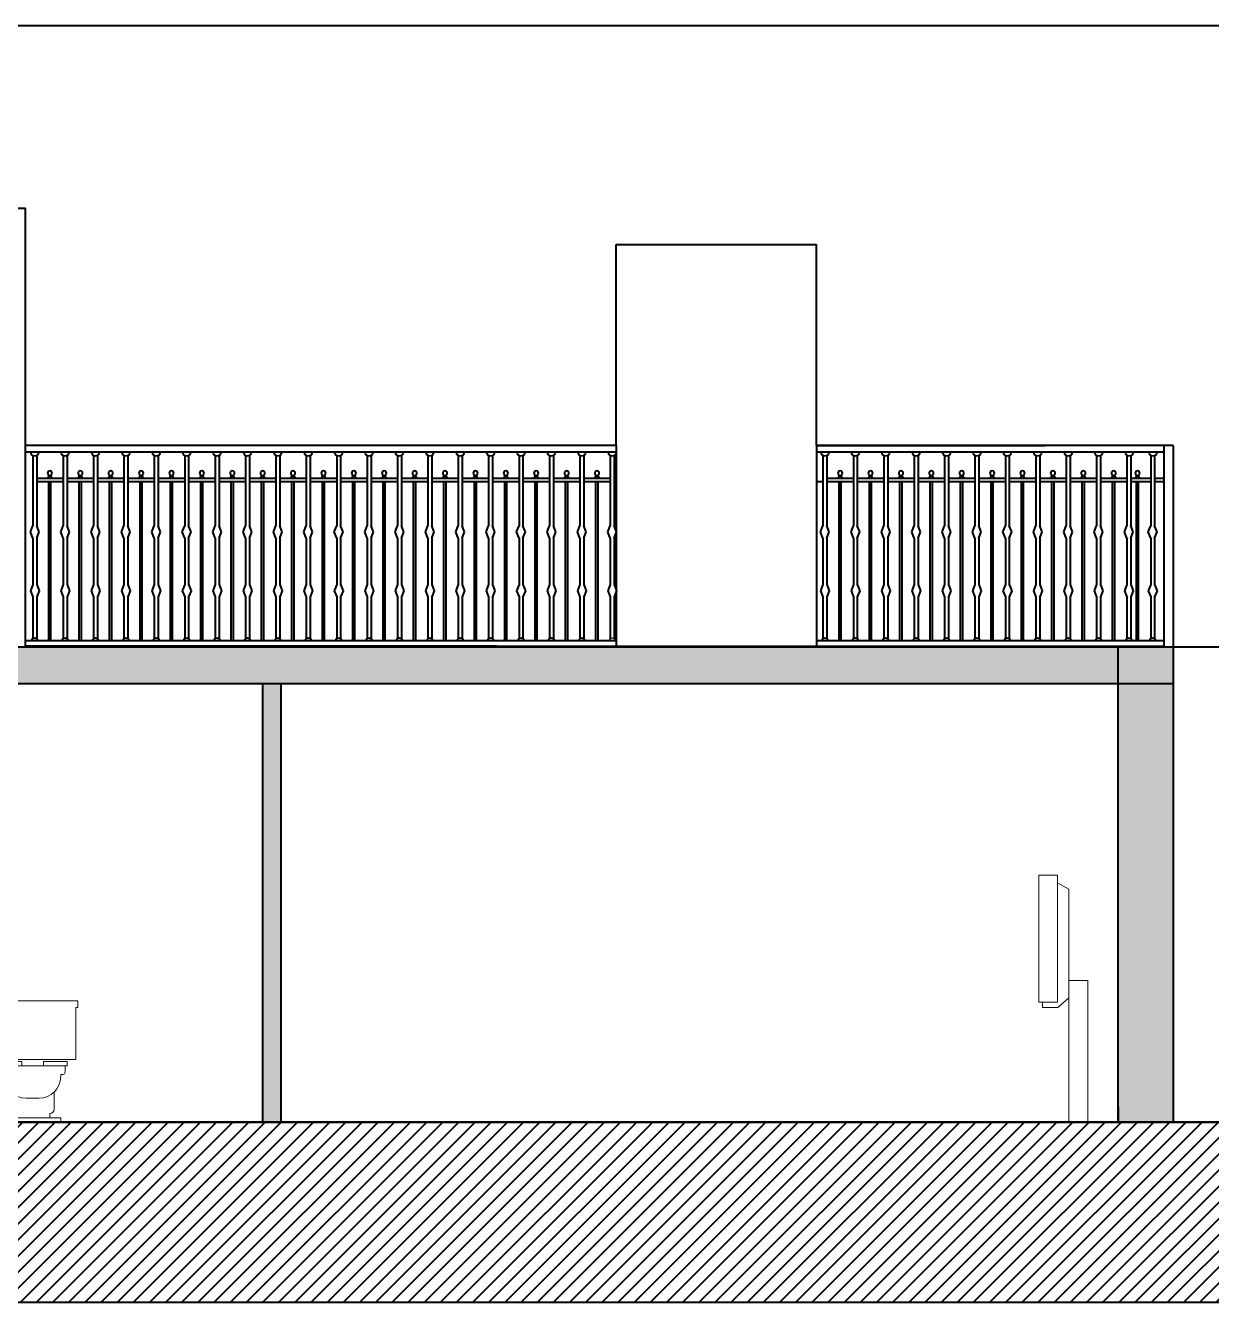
# Model space of a CAD drawing. Header units: inches. Extents: x -422522 to 22891, y -2973 to 414515.
# Drawn here: x 20496 to 21145, y 8225 to 8923 of the extents above; entities that cross this region are included whole.
import ezdxf

# ---------------------------------------------------------------- set-up
doc = ezdxf.new("R2010")
doc.units = ezdxf.units.IN
doc.header["$MEASUREMENT"] = 0
doc.layers.get('0').update_dxf_attribs({"lineweight": 40})
doc.layers.add('ARREDAMENTO', color=8, linetype='Continuous', lineweight=13)
doc.layers.add('ringhiera', color=251, linetype='Continuous')
doc.styles.add('ARCH', font='txt')

# ---------------------------------------------------------------- blocks, each defined once
blk = doc.blocks.new('15FTOI06')
for p, q in [((10.5, 28), (-10.5, 28)), ((-10.5, 28), (-10.5, 26.5)), ((10.5, 26.5), (10.5, 28)), ((-10.5, 26.5), (-10, 26.5)), ((-10, 26.5), (-10, 14.5)), ((-8.5, 25.5), (-8.5, 24.5)), ((-6.5, 25.5), (-8.5, 25.5)), ((-8.5, 24.5), (-8, 24.5)), ((-8, 24.5), (-8, 25)), ((-8, 25), (-6.5, 25)), ((-6.5, 25), (-6.5, 25.5)), ((10, 14.5), (10, 26.5)), ((10, 26.5), (10.5, 26.5)), ((-10, 14.5), (10, 14.5)), ((-8, 14), (-8, 13)), ((-2.5, 14), (-8, 14)), ((-8, 13), (8, 13)), ((-7.5, 13), (-7.5, 11.5)), ((-2.5, 14), (-2.5, 13)), ((8, 14), (2.5, 14)), ((2.5, 14), (2.5, 13)), ((7.5, 11.5), (7.5, 13)), ((8, 13), (8, 14)), ((-6.5, 11), (-7, 11)), ((-6.5, 10.5), (-6.5, 11)), ((6.5, 10.5), (6.5, 11)), ((7, 11), (6.5, 11)), ((-5, 6.93), (-5, 3)), ((5, 3), (5, 6.93)), ((1.5, 5.5), (-1.5, 5.5)), ((-6.5, 0), (-6.5, 1)), ((-6.5, 1), (6.5, 1)), ((-4, 2), (-4, 1)), ((4, 2), (4, 1)), ((6.5, 1), (6.5, 0))]:
    blk.add_line(p, q)
for centre, radius, start, end in [((-7, 11.5), 0.5, 180, 270), ((-1.5, 10.5), 5, 180, 270), ((1.5, 10.5), 5, 270, 0), ((7, 11.5), 0.5, 270, 0), ((-4, 3), 1, 180, 270), ((4, 3), 1, 270, 0)]:
    blk.add_arc(centre, radius, start, end)
at = {"style": 'ARCH', "flags": 3}
blk.add_attdef('ITEM', (-10.5, -9), '', height=6, dxfattribs=at)

msp = doc.modelspace()

# ---------------------------------------------------------------- hatches: boundary and pattern name
h = msp.add_hatch(color=0)
h.dxf.hatch_style = 1
h.paths.add_polyline_path([(19994.78444, 8583.45583), (19984.78444, 8583.45583), (19978.10294, 8583.45583), (19847.32714, 8583.45583), (19847.32714, 8563.45583), (19994.78444, 8563.45583)])
h.paths.add_polyline_path([(21093.88173, 8583.45583), (20359.7655, 8583.45583), (20359.7655, 8563.45583), (21093.88173, 8563.45583)])
h.paths.add_polyline_path([(20455.62688, 8563.45583), (20445.6829, 8563.45583), (20445.6829, 8323.45583), (20455.62688, 8323.45583)])
h.paths.add_polyline_path([(20635.81155, 8563.45583), (20625.86758, 8563.45583), (20625.86758, 8323.45583), (20635.81155, 8323.45583)])
h.paths.add_polyline_path([(21123.88173, 8583.45583), (21093.88173, 8583.45583), (21093.88173, 8563.45583), (21123.88173, 8563.45583)])
h.paths.add_polyline_path([(21123.88173, 8563.45583), (21093.88173, 8563.45583), (21093.88173, 8323.45583), (21123.88173, 8323.45583)])
h = msp.add_hatch()
h.set_pattern_fill('ANSI31', color=0, scale=50)
h.paths.add_polyline_path([(21881.32327, 8323.45583), (19571.44787, 8323.45583), (19571.44787, 8224.77064), (21881.32327, 8224.77064)])

# ---------------------------------------------------------------- linework, layer by layer
for p, q in [((19606.36491, 8923.45583), (21800.45851, 8923.45583)), ((19817.32714, 8823.45583), (20496.04899, 8823.45583)), ((20496.04899, 8583.65471), (20496.04899, 8823.45583)), ((20819.08708, 8693.6366), (20819.08708, 8803.6366)), ((20819.08708, 8803.6366), (20928.84721, 8803.6366)), ((20928.84721, 8693.65471), (20928.84721, 8803.6366)), ((20496.04899, 8583.65471), (20496.04899, 8693.65471)), ((20819.08708, 8693.6546), (20496.04899, 8693.6546)), ((20819.08708, 8693.6366), (20819.08708, 8583.45583)), ((20928.84721, 8693.65471), (20928.84721, 8583.45583)), ((20928.84721, 8693.65471), (21053.88813, 8693.65471)), ((21118.78173, 8693.6546), (20928.84721, 8693.6546)), ((21123.88173, 8693.65471), (21118.78173, 8693.65471)), ((21118.78173, 8693.65471), (21118.78173, 8583.45583)), ((21123.88173, 8693.65471), (21123.88173, 8583.45583)), ((20819.3666, 8690.03687), (20496.04899, 8690.03687)), ((20499.9837, 8688.29216), (20499.9837, 8649.69799)), ((20502.14109, 8688.29216), (20502.14109, 8649.69799)), ((20516.61201, 8688.29216), (20516.61201, 8649.69799)), ((20518.76941, 8688.29216), (20518.76941, 8649.69799)), ((20533.24033, 8688.29216), (20533.24033, 8649.69799)), ((20535.39772, 8688.29216), (20535.39772, 8649.69799)), ((20549.86864, 8688.29216), (20549.86864, 8649.69799)), ((20552.02604, 8688.29216), (20552.02604, 8649.69799)), ((20566.49696, 8688.29216), (20566.49696, 8649.69799)), ((20568.65435, 8688.29216), (20568.65435, 8649.69799)), ((20583.12527, 8688.29216), (20583.12527, 8649.69799)), ((20585.28267, 8688.29216), (20585.28267, 8649.69799)), ((20599.75359, 8688.29216), (20599.75359, 8649.69799)), ((20601.91099, 8688.29216), (20601.91099, 8649.69799)), ((20616.3819, 8688.29216), (20616.3819, 8649.69799)), ((20618.5393, 8688.29216), (20618.5393, 8649.69799)), ((20633.01022, 8688.29216), (20633.01022, 8649.69799)), ((20635.16762, 8688.29216), (20635.16762, 8649.69799)), ((20649.63853, 8688.29216), (20649.63853, 8649.69799)), ((20651.79593, 8688.29216), (20651.79593, 8649.69799)), ((20666.26685, 8688.29216), (20666.26685, 8649.69799)), ((20668.42425, 8688.29216), (20668.42425, 8649.69799)), ((20682.89516, 8688.29216), (20682.89516, 8649.69799)), ((20685.05256, 8688.29216), (20685.05256, 8649.69799)), ((20699.52348, 8688.29216), (20699.52348, 8649.69799)), ((20701.68088, 8688.29216), (20701.68088, 8649.69799)), ((20716.15179, 8688.29216), (20716.15179, 8649.69799)), ((20716.15179, 8688.29216), (20716.15179, 8649.69799)), ((20718.30919, 8688.29216), (20718.30919, 8649.69799)), ((20718.30919, 8688.29216), (20718.30919, 8649.69799)), ((20732.78011, 8688.29216), (20732.78011, 8649.69799)), ((20734.93751, 8688.29216), (20734.93751, 8649.69799)), ((20749.40842, 8688.29216), (20749.40842, 8649.69799)), ((20751.56582, 8688.29216), (20751.56582, 8649.69799)), ((20766.03674, 8688.29216), (20766.03674, 8649.69799)), ((20768.19414, 8688.29216), (20768.19414, 8649.69799)), ((20782.66505, 8688.29216), (20782.66505, 8649.69799)), ((20784.82245, 8688.29216), (20784.82245, 8649.69799)), ((20799.29337, 8688.29216), (20799.29337, 8649.69799)), ((20801.45077, 8688.29216), (20801.45077, 8649.69799)), ((20815.92168, 8688.29216), (20815.92168, 8649.69799)), ((20818.07908, 8688.29216), (20818.07908, 8649.69799)), ((21118.78173, 8690.03687), (20928.84721, 8690.03687)), ((20932.31989, 8688.29216), (20932.31989, 8649.69799)), ((20934.47729, 8688.29216), (20934.47729, 8649.69799)), ((20948.94821, 8688.29216), (20948.94821, 8649.69799)), ((20951.1056, 8688.29216), (20951.1056, 8649.69799)), ((20965.57652, 8688.29216), (20965.57652, 8649.69799)), ((20965.57652, 8688.29216), (20965.57652, 8649.69799)), ((20967.73392, 8688.29216), (20967.73392, 8649.69799)), ((20967.73392, 8688.29216), (20967.73392, 8649.69799)), ((20982.20484, 8688.29216), (20982.20484, 8649.69799)), ((20984.36223, 8688.29216), (20984.36223, 8649.69799)), ((20998.83315, 8688.29216), (20998.83315, 8649.69799)), ((21000.99055, 8688.29216), (21000.99055, 8649.69799)), ((21015.46147, 8688.29216), (21015.46147, 8649.69799)), ((21017.61887, 8688.29216), (21017.61887, 8649.69799)), ((21032.08978, 8688.29216), (21032.08978, 8649.69799)), ((21032.08978, 8688.29216), (21032.08978, 8649.69799)), ((21034.24718, 8688.29216), (21034.24718, 8649.69799)), ((21034.24718, 8688.29216), (21034.24718, 8649.69799)), ((21048.7181, 8688.29216), (21048.7181, 8649.69799)), ((21048.7181, 8688.29216), (21048.7181, 8649.69799)), ((21050.8755, 8688.29216), (21050.8755, 8649.69799)), ((21050.8755, 8688.29216), (21050.8755, 8649.69799)), ((21065.34641, 8688.29216), (21065.34641, 8649.69799)), ((21067.50381, 8688.29216), (21067.50381, 8649.69799)), ((21081.97473, 8688.29216), (21081.97473, 8649.69799)), ((21084.13213, 8688.29216), (21084.13213, 8649.69799)), ((21098.60304, 8688.29216), (21098.60304, 8649.69799)), ((21100.76044, 8688.29216), (21100.76044, 8649.69799)), ((21111.59996, 8688.29216), (21111.59996, 8649.69799)), ((21113.75736, 8688.29216), (21113.75736, 8649.69799)), ((20516.61201, 8675.56595), (20502.14109, 8675.56595)), ((20516.61201, 8673.75709), (20502.14109, 8673.75709)), ((20508.78513, 8676.65197), (20508.78513, 8677.43442)), ((20508.78513, 8586.81693), (20508.78513, 8673.75709)), ((20509.96798, 8676.65197), (20509.96798, 8677.43442)), ((20509.96798, 8586.81693), (20509.96798, 8673.75709)), ((20533.24033, 8675.56595), (20518.76941, 8675.56595)), ((20533.24033, 8673.75709), (20518.76941, 8673.75709)), ((20525.41344, 8676.65197), (20525.41344, 8677.43442)), ((20525.41344, 8586.81693), (20525.41344, 8673.75709)), ((20526.59629, 8676.65197), (20526.59629, 8677.43442)), ((20526.59629, 8586.81693), (20526.59629, 8673.75709)), ((20549.86864, 8675.56595), (20535.39772, 8675.56595)), ((20549.86864, 8673.75709), (20535.39772, 8673.75709)), ((20542.04176, 8676.65197), (20542.04176, 8677.43442)), ((20542.04176, 8586.81693), (20542.04176, 8673.75709)), ((20543.22461, 8676.65197), (20543.22461, 8677.43442)), ((20543.22461, 8586.81693), (20543.22461, 8673.75709)), ((20566.49696, 8675.56595), (20552.02604, 8675.56595)), ((20566.49696, 8673.75709), (20552.02604, 8673.75709)), ((20558.67007, 8676.65197), (20558.67007, 8677.43442)), ((20558.67007, 8586.81693), (20558.67007, 8673.75709)), ((20559.85292, 8676.65197), (20559.85292, 8677.43442)), ((20559.85292, 8586.81693), (20559.85292, 8673.75709)), ((20583.12527, 8675.56595), (20568.65435, 8675.56595)), ((20583.12527, 8673.75709), (20568.65435, 8673.75709)), ((20575.29839, 8676.65197), (20575.29839, 8677.43442)), ((20575.29839, 8586.81693), (20575.29839, 8673.75709)), ((20576.48124, 8676.65197), (20576.48124, 8677.43442)), ((20576.48124, 8586.81693), (20576.48124, 8673.75709)), ((20599.75359, 8675.56595), (20585.28267, 8675.56595)), ((20599.75359, 8673.75709), (20585.28267, 8673.75709)), ((20591.92671, 8676.65197), (20591.92671, 8677.43442)), ((20591.92671, 8586.81693), (20591.92671, 8673.75709)), ((20593.10955, 8676.65197), (20593.10955, 8677.43442)), ((20593.10955, 8586.81693), (20593.10955, 8673.75709)), ((20616.3819, 8675.56595), (20601.91099, 8675.56595)), ((20616.3819, 8673.75709), (20601.91099, 8673.75709)), ((20608.55502, 8676.65197), (20608.55502, 8677.43442)), ((20608.55502, 8586.81693), (20608.55502, 8673.75709)), ((20609.73787, 8676.65197), (20609.73787, 8677.43442)), ((20609.73787, 8586.81693), (20609.73787, 8673.75709)), ((20633.01022, 8675.56595), (20618.5393, 8675.56595)), ((20633.01022, 8673.75709), (20618.5393, 8673.75709)), ((20625.18334, 8676.65197), (20625.18334, 8677.43442)), ((20625.18334, 8586.81693), (20625.18334, 8673.75709)), ((20626.36618, 8676.65197), (20626.36618, 8677.43442)), ((20626.36618, 8586.81693), (20626.36618, 8673.75709)), ((20649.63853, 8675.56595), (20635.16762, 8675.56595)), ((20649.63853, 8673.75709), (20635.16762, 8673.75709)), ((20641.81165, 8676.65197), (20641.81165, 8677.43442)), ((20641.81165, 8586.81693), (20641.81165, 8673.75709)), ((20642.9945, 8676.65197), (20642.9945, 8677.43442)), ((20642.9945, 8586.81693), (20642.9945, 8673.75709)), ((20666.26685, 8675.56595), (20651.79593, 8675.56595)), ((20666.26685, 8673.75709), (20651.79593, 8673.75709)), ((20658.43997, 8676.65197), (20658.43997, 8677.43442)), ((20658.43997, 8586.81693), (20658.43997, 8673.75709)), ((20659.62281, 8676.65197), (20659.62281, 8677.43442)), ((20659.62281, 8586.81693), (20659.62281, 8673.75709)), ((20682.89516, 8675.56595), (20668.42425, 8675.56595)), ((20682.89516, 8673.75709), (20668.42425, 8673.75709)), ((20675.06828, 8676.65197), (20675.06828, 8677.43442)), ((20675.06828, 8586.81693), (20675.06828, 8673.75709)), ((20676.25113, 8676.65197), (20676.25113, 8677.43442)), ((20676.25113, 8586.81693), (20676.25113, 8673.75709)), ((20699.52348, 8675.56595), (20685.05256, 8675.56595)), ((20699.52348, 8673.75709), (20685.05256, 8673.75709)), ((20691.6966, 8676.65197), (20691.6966, 8677.43442)), ((20691.6966, 8586.81693), (20691.6966, 8673.75709)), ((20692.87944, 8676.65197), (20692.87944, 8677.43442)), ((20692.87944, 8586.81693), (20692.87944, 8673.75709)), ((20716.15179, 8675.56595), (20701.68088, 8675.56595)), ((20716.15179, 8673.75709), (20701.68088, 8673.75709)), ((20708.32491, 8676.65197), (20708.32491, 8677.43442)), ((20708.32491, 8586.81693), (20708.32491, 8673.75709)), ((20709.50776, 8676.65197), (20709.50776, 8677.43442)), ((20709.50776, 8586.81693), (20709.50776, 8673.75709)), ((20732.78011, 8675.56595), (20718.30919, 8675.56595)), ((20732.78011, 8673.75709), (20718.30919, 8673.75709)), ((20724.95323, 8676.65197), (20724.95323, 8677.43442)), ((20724.95323, 8586.81693), (20724.95323, 8673.75709)), ((20726.13607, 8676.65197), (20726.13607, 8677.43442)), ((20726.13607, 8586.81693), (20726.13607, 8673.75709)), ((20749.40842, 8675.56595), (20734.93751, 8675.56595)), ((20749.40842, 8673.75709), (20734.93751, 8673.75709)), ((20741.58154, 8676.65197), (20741.58154, 8677.43442)), ((20741.58154, 8586.81693), (20741.58154, 8673.75709)), ((20742.76439, 8676.65197), (20742.76439, 8677.43442)), ((20742.76439, 8586.81693), (20742.76439, 8673.75709)), ((20766.03674, 8675.56595), (20751.56582, 8675.56595)), ((20766.03674, 8673.75709), (20751.56582, 8673.75709)), ((20758.20986, 8676.65197), (20758.20986, 8677.43442)), ((20758.20986, 8586.81693), (20758.20986, 8673.75709)), ((20759.3927, 8676.65197), (20759.3927, 8677.43442)), ((20759.3927, 8586.81693), (20759.3927, 8673.75709)), ((20782.66505, 8675.56595), (20768.19414, 8675.56595)), ((20782.66505, 8673.75709), (20768.19414, 8673.75709)), ((20774.83817, 8676.65197), (20774.83817, 8677.43442)), ((20774.83817, 8586.81693), (20774.83817, 8673.75709)), ((20776.02102, 8676.65197), (20776.02102, 8677.43442)), ((20776.02102, 8586.81693), (20776.02102, 8673.75709)), ((20799.29337, 8675.56595), (20784.82245, 8675.56595)), ((20799.29337, 8673.75709), (20784.82245, 8673.75709)), ((20791.46649, 8676.65197), (20791.46649, 8677.43442)), ((20791.46649, 8586.81693), (20791.46649, 8673.75709)), ((20792.64933, 8676.65197), (20792.64933, 8677.43442)), ((20792.64933, 8586.81693), (20792.64933, 8673.75709)), ((20815.92168, 8675.56595), (20801.45077, 8675.56595)), ((20815.92168, 8673.75709), (20801.45077, 8673.75709)), ((20808.0948, 8676.65197), (20808.0948, 8677.43442)), ((20808.0948, 8586.81693), (20808.0948, 8673.75709)), ((20809.27765, 8676.65197), (20809.27765, 8677.43442)), ((20809.27765, 8586.81693), (20809.27765, 8673.75709)), ((20819.08708, 8675.56595), (20818.07908, 8675.56595)), ((20819.08708, 8673.75709), (20818.07908, 8673.75709)), ((20932.31989, 8673.75709), (20928.84721, 8673.75709)), ((20948.94821, 8675.56595), (20934.47729, 8675.56595)), ((20948.94821, 8673.75709), (20934.47729, 8673.75709)), ((20941.12132, 8676.65197), (20941.12132, 8677.43442)), ((20941.12132, 8586.81693), (20941.12132, 8673.75709)), ((20942.30417, 8676.65197), (20942.30417, 8677.43442)), ((20942.30417, 8586.81693), (20942.30417, 8673.75709)), ((20965.57652, 8675.56595), (20951.1056, 8675.56595)), ((20965.57652, 8673.75709), (20951.1056, 8673.75709)), ((20957.74964, 8676.65197), (20957.74964, 8677.43442)), ((20957.74964, 8586.81693), (20957.74964, 8673.75709)), ((20958.93249, 8676.65197), (20958.93249, 8677.43442)), ((20958.93249, 8586.81693), (20958.93249, 8673.75709)), ((20982.20484, 8675.56595), (20967.73392, 8675.56595)), ((20982.20484, 8673.75709), (20967.73392, 8673.75709)), ((20974.37795, 8676.65197), (20974.37795, 8677.43442)), ((20974.37795, 8586.81693), (20974.37795, 8673.75709)), ((20975.5608, 8676.65197), (20975.5608, 8677.43442)), ((20975.5608, 8586.81693), (20975.5608, 8673.75709)), ((20998.83315, 8675.56595), (20984.36223, 8675.56595)), ((20998.83315, 8673.75709), (20984.36223, 8673.75709)), ((20991.00627, 8676.65197), (20991.00627, 8677.43442)), ((20991.00627, 8586.81693), (20991.00627, 8673.75709)), ((20992.18912, 8676.65197), (20992.18912, 8677.43442)), ((20992.18912, 8586.81693), (20992.18912, 8673.75709)), ((21015.46147, 8675.56595), (21000.99055, 8675.56595)), ((21015.46147, 8673.75709), (21000.99055, 8673.75709)), ((21007.63459, 8676.65197), (21007.63459, 8677.43442)), ((21007.63459, 8586.81693), (21007.63459, 8673.75709)), ((21008.81743, 8676.65197), (21008.81743, 8677.43442)), ((21008.81743, 8586.81693), (21008.81743, 8673.75709)), ((21032.08978, 8675.56595), (21017.61887, 8675.56595)), ((21032.08978, 8673.75709), (21017.61887, 8673.75709)), ((21024.2629, 8676.65197), (21024.2629, 8677.43442)), ((21024.2629, 8586.81693), (21024.2629, 8673.75709)), ((21025.44575, 8676.65197), (21025.44575, 8677.43442)), ((21025.44575, 8586.81693), (21025.44575, 8673.75709)), ((21048.7181, 8675.56595), (21034.24718, 8675.56595)), ((21048.7181, 8675.56595), (21034.24718, 8675.56595)), ((21048.7181, 8673.75709), (21034.24718, 8673.75709)), ((21048.7181, 8673.75709), (21034.24718, 8673.75709)), ((21040.89122, 8676.65197), (21040.89122, 8677.43442)), ((21040.89122, 8676.65197), (21040.89122, 8677.43442)), ((21040.89122, 8586.81693), (21040.89122, 8673.75709)), ((21040.89122, 8586.81693), (21040.89122, 8673.75709)), ((21042.07406, 8676.65197), (21042.07406, 8677.43442)), ((21042.07406, 8676.65197), (21042.07406, 8677.43442)), ((21042.07406, 8586.81693), (21042.07406, 8673.75709)), ((21042.07406, 8586.81693), (21042.07406, 8673.75709)), ((21053.88813, 8675.56595), (21050.8755, 8675.56595)), ((21065.34641, 8675.56595), (21050.8755, 8675.56595)), ((21053.88813, 8673.75709), (21050.8755, 8673.75709)), ((21065.34641, 8673.75709), (21050.8755, 8673.75709)), ((21057.51953, 8676.65197), (21057.51953, 8677.43442)), ((21057.51953, 8586.81693), (21057.51953, 8673.75709)), ((21058.70238, 8676.65197), (21058.70238, 8677.43442)), ((21058.70238, 8586.81693), (21058.70238, 8673.75709)), ((21081.97473, 8675.56595), (21067.50381, 8675.56595)), ((21081.97473, 8673.75709), (21067.50381, 8673.75709)), ((21074.14785, 8676.65197), (21074.14785, 8677.43442)), ((21074.14785, 8586.81693), (21074.14785, 8673.75709)), ((21075.33069, 8676.65197), (21075.33069, 8677.43442)), ((21075.33069, 8586.81693), (21075.33069, 8673.75709)), ((21098.60304, 8675.56595), (21084.13213, 8675.56595)), ((21098.60304, 8673.75709), (21084.13213, 8673.75709)), ((21090.77616, 8676.65197), (21090.77616, 8677.43442)), ((21090.77616, 8586.81693), (21090.77616, 8673.75709)), ((21091.95901, 8676.65197), (21091.95901, 8677.43442)), ((21091.95901, 8586.81693), (21091.95901, 8673.75709)), ((21111.59996, 8675.56595), (21100.76044, 8675.56595)), ((21111.59996, 8673.75709), (21100.76044, 8673.75709)), ((21103.77308, 8586.81693), (21103.77308, 8673.75709)), ((21103.83432, 8676.65197), (21103.83432, 8677.43442)), ((21104.95592, 8586.81693), (21104.95592, 8673.75709)), ((21105.01717, 8676.65197), (21105.01717, 8677.43442)), ((21118.78173, 8675.56595), (21113.75736, 8675.56595)), ((21118.78173, 8673.75709), (21113.75736, 8673.75709)), ((20498.68145, 8646.50946), (20499.9837, 8649.69799)), ((20499.9837, 8642.96716), (20498.68145, 8646.50946)), ((20499.9837, 8642.96716), (20499.9837, 8617.60686)), ((20503.44334, 8646.50946), (20502.14109, 8649.69799)), ((20502.14109, 8642.96716), (20503.44334, 8646.50946)), ((20502.14109, 8642.96716), (20502.14109, 8617.60686)), ((20515.30976, 8646.50946), (20516.61201, 8649.69799)), ((20516.61201, 8642.96716), (20515.30976, 8646.50946)), ((20516.61201, 8642.96716), (20516.61201, 8617.60686)), ((20520.07166, 8646.50946), (20518.76941, 8649.69799)), ((20518.76941, 8642.96716), (20520.07166, 8646.50946)), ((20518.76941, 8642.96716), (20518.76941, 8617.60686)), ((20531.93808, 8646.50946), (20533.24033, 8649.69799)), ((20533.24033, 8642.96716), (20531.93808, 8646.50946)), ((20533.24033, 8642.96716), (20533.24033, 8617.60686)), ((20536.69997, 8646.50946), (20535.39772, 8649.69799)), ((20535.39772, 8642.96716), (20536.69997, 8646.50946)), ((20535.39772, 8642.96716), (20535.39772, 8617.60686)), ((20548.56639, 8646.50946), (20549.86864, 8649.69799)), ((20549.86864, 8642.96716), (20548.56639, 8646.50946)), ((20549.86864, 8642.96716), (20549.86864, 8617.60686)), ((20553.32829, 8646.50946), (20552.02604, 8649.69799)), ((20552.02604, 8642.96716), (20553.32829, 8646.50946)), ((20552.02604, 8642.96716), (20552.02604, 8617.60686)), ((20565.19471, 8646.50946), (20566.49696, 8649.69799)), ((20566.49696, 8642.96716), (20565.19471, 8646.50946)), ((20566.49696, 8642.96716), (20566.49696, 8617.60686)), ((20569.9566, 8646.50946), (20568.65435, 8649.69799)), ((20568.65435, 8642.96716), (20569.9566, 8646.50946)), ((20568.65435, 8642.96716), (20568.65435, 8617.60686)), ((20581.82302, 8646.50946), (20583.12527, 8649.69799)), ((20583.12527, 8642.96716), (20581.82302, 8646.50946)), ((20583.12527, 8642.96716), (20583.12527, 8617.60686)), ((20586.58492, 8646.50946), (20585.28267, 8649.69799)), ((20585.28267, 8642.96716), (20586.58492, 8646.50946)), ((20585.28267, 8642.96716), (20585.28267, 8617.60686)), ((20598.45134, 8646.50946), (20599.75359, 8649.69799)), ((20599.75359, 8642.96716), (20598.45134, 8646.50946)), ((20599.75359, 8642.96716), (20599.75359, 8617.60686)), ((20603.21323, 8646.50946), (20601.91099, 8649.69799)), ((20601.91099, 8642.96716), (20603.21323, 8646.50946)), ((20601.91099, 8642.96716), (20601.91099, 8617.60686)), ((20615.07965, 8646.50946), (20616.3819, 8649.69799)), ((20616.3819, 8642.96716), (20615.07965, 8646.50946)), ((20616.3819, 8642.96716), (20616.3819, 8617.60686)), ((20619.84155, 8646.50946), (20618.5393, 8649.69799)), ((20618.5393, 8642.96716), (20619.84155, 8646.50946)), ((20618.5393, 8642.96716), (20618.5393, 8617.60686)), ((20631.70797, 8646.50946), (20633.01022, 8649.69799)), ((20633.01022, 8642.96716), (20631.70797, 8646.50946)), ((20633.01022, 8642.96716), (20633.01022, 8617.60686)), ((20636.46986, 8646.50946), (20635.16762, 8649.69799)), ((20635.16762, 8642.96716), (20636.46986, 8646.50946)), ((20635.16762, 8642.96716), (20635.16762, 8617.60686)), ((20648.33628, 8646.50946), (20649.63853, 8649.69799)), ((20649.63853, 8642.96716), (20648.33628, 8646.50946)), ((20649.63853, 8642.96716), (20649.63853, 8617.60686)), ((20653.09818, 8646.50946), (20651.79593, 8649.69799)), ((20651.79593, 8642.96716), (20653.09818, 8646.50946)), ((20651.79593, 8642.96716), (20651.79593, 8617.60686)), ((20664.9646, 8646.50946), (20666.26685, 8649.69799)), ((20666.26685, 8642.96716), (20664.9646, 8646.50946)), ((20666.26685, 8642.96716), (20666.26685, 8617.60686)), ((20669.72649, 8646.50946), (20668.42425, 8649.69799)), ((20668.42425, 8642.96716), (20669.72649, 8646.50946)), ((20668.42425, 8642.96716), (20668.42425, 8617.60686)), ((20681.59291, 8646.50946), (20682.89516, 8649.69799)), ((20682.89516, 8642.96716), (20681.59291, 8646.50946)), ((20682.89516, 8642.96716), (20682.89516, 8617.60686)), ((20686.35481, 8646.50946), (20685.05256, 8649.69799)), ((20685.05256, 8642.96716), (20686.35481, 8646.50946)), ((20685.05256, 8642.96716), (20685.05256, 8617.60686)), ((20698.22123, 8646.50946), (20699.52348, 8649.69799)), ((20699.52348, 8642.96716), (20698.22123, 8646.50946)), ((20699.52348, 8642.96716), (20699.52348, 8617.60686)), ((20702.98312, 8646.50946), (20701.68088, 8649.69799)), ((20701.68088, 8642.96716), (20702.98312, 8646.50946)), ((20701.68088, 8642.96716), (20701.68088, 8617.60686)), ((20714.84954, 8646.50946), (20716.15179, 8649.69799)), ((20714.84954, 8646.50946), (20716.15179, 8649.69799)), ((20716.15179, 8642.96716), (20714.84954, 8646.50946)), ((20716.15179, 8642.96716), (20714.84954, 8646.50946)), ((20716.15179, 8642.96716), (20716.15179, 8617.60686)), ((20716.15179, 8642.96716), (20716.15179, 8617.60686)), ((20719.61144, 8646.50946), (20718.30919, 8649.69799)), ((20719.61144, 8646.50946), (20718.30919, 8649.69799)), ((20718.30919, 8642.96716), (20719.61144, 8646.50946)), ((20718.30919, 8642.96716), (20719.61144, 8646.50946)), ((20718.30919, 8642.96716), (20718.30919, 8617.60686)), ((20718.30919, 8642.96716), (20718.30919, 8617.60686)), ((20731.47786, 8646.50946), (20732.78011, 8649.69799)), ((20732.78011, 8642.96716), (20731.47786, 8646.50946)), ((20732.78011, 8642.96716), (20732.78011, 8617.60686)), ((20736.23976, 8646.50946), (20734.93751, 8649.69799)), ((20734.93751, 8642.96716), (20736.23976, 8646.50946)), ((20734.93751, 8642.96716), (20734.93751, 8617.60686)), ((20748.10617, 8646.50946), (20749.40842, 8649.69799)), ((20749.40842, 8642.96716), (20748.10617, 8646.50946)), ((20749.40842, 8642.96716), (20749.40842, 8617.60686)), ((20752.86807, 8646.50946), (20751.56582, 8649.69799)), ((20751.56582, 8642.96716), (20752.86807, 8646.50946)), ((20751.56582, 8642.96716), (20751.56582, 8617.60686)), ((20764.73449, 8646.50946), (20766.03674, 8649.69799)), ((20766.03674, 8642.96716), (20764.73449, 8646.50946)), ((20766.03674, 8642.96716), (20766.03674, 8617.60686)), ((20769.49639, 8646.50946), (20768.19414, 8649.69799)), ((20768.19414, 8642.96716), (20769.49639, 8646.50946)), ((20768.19414, 8642.96716), (20768.19414, 8617.60686)), ((20781.36281, 8646.50946), (20782.66505, 8649.69799)), ((20782.66505, 8642.96716), (20781.36281, 8646.50946)), ((20782.66505, 8642.96716), (20782.66505, 8617.60686)), ((20786.1247, 8646.50946), (20784.82245, 8649.69799)), ((20784.82245, 8642.96716), (20786.1247, 8646.50946)), ((20784.82245, 8642.96716), (20784.82245, 8617.60686)), ((20797.99112, 8646.50946), (20799.29337, 8649.69799)), ((20799.29337, 8642.96716), (20797.99112, 8646.50946)), ((20799.29337, 8642.96716), (20799.29337, 8617.60686)), ((20802.75302, 8646.50946), (20801.45077, 8649.69799)), ((20801.45077, 8642.96716), (20802.75302, 8646.50946)), ((20801.45077, 8642.96716), (20801.45077, 8617.60686)), ((20814.61944, 8646.50946), (20815.92168, 8649.69799)), ((20815.92168, 8642.96716), (20814.61944, 8646.50946)), ((20815.92168, 8642.96716), (20815.92168, 8617.60686)), ((20819.38133, 8646.50946), (20818.07908, 8649.69799)), ((20818.07908, 8642.96716), (20819.38133, 8646.50946)), ((20818.07908, 8642.96716), (20818.07908, 8617.60686)), ((20931.01764, 8646.50946), (20932.31989, 8649.69799)), ((20932.31989, 8642.96716), (20931.01764, 8646.50946)), ((20932.31989, 8642.96716), (20932.31989, 8617.60686)), ((20935.77954, 8646.50946), (20934.47729, 8649.69799)), ((20934.47729, 8642.96716), (20935.77954, 8646.50946)), ((20934.47729, 8642.96716), (20934.47729, 8617.60686)), ((20947.64596, 8646.50946), (20948.94821, 8649.69799)), ((20948.94821, 8642.96716), (20947.64596, 8646.50946)), ((20948.94821, 8642.96716), (20948.94821, 8617.60686)), ((20952.40785, 8646.50946), (20951.1056, 8649.69799)), ((20951.1056, 8642.96716), (20952.40785, 8646.50946)), ((20951.1056, 8642.96716), (20951.1056, 8617.60686)), ((20964.27427, 8646.50946), (20965.57652, 8649.69799)), ((20964.27427, 8646.50946), (20965.57652, 8649.69799)), ((20965.57652, 8642.96716), (20964.27427, 8646.50946)), ((20965.57652, 8642.96716), (20964.27427, 8646.50946)), ((20965.57652, 8642.96716), (20965.57652, 8617.60686)), ((20965.57652, 8642.96716), (20965.57652, 8617.60686)), ((20969.03617, 8646.50946), (20967.73392, 8649.69799)), ((20969.03617, 8646.50946), (20967.73392, 8649.69799)), ((20967.73392, 8642.96716), (20969.03617, 8646.50946)), ((20967.73392, 8642.96716), (20969.03617, 8646.50946)), ((20967.73392, 8642.96716), (20967.73392, 8617.60686)), ((20967.73392, 8642.96716), (20967.73392, 8617.60686)), ((20980.90259, 8646.50946), (20982.20484, 8649.69799)), ((20982.20484, 8642.96716), (20980.90259, 8646.50946)), ((20982.20484, 8642.96716), (20982.20484, 8617.60686)), ((20985.66448, 8646.50946), (20984.36223, 8649.69799)), ((20984.36223, 8642.96716), (20985.66448, 8646.50946)), ((20984.36223, 8642.96716), (20984.36223, 8617.60686)), ((20997.5309, 8646.50946), (20998.83315, 8649.69799)), ((20998.83315, 8642.96716), (20997.5309, 8646.50946)), ((20998.83315, 8642.96716), (20998.83315, 8617.60686)), ((21002.2928, 8646.50946), (21000.99055, 8649.69799)), ((21000.99055, 8642.96716), (21002.2928, 8646.50946)), ((21000.99055, 8642.96716), (21000.99055, 8617.60686)), ((21014.15922, 8646.50946), (21015.46147, 8649.69799)), ((21015.46147, 8642.96716), (21014.15922, 8646.50946)), ((21015.46147, 8642.96716), (21015.46147, 8617.60686)), ((21018.92111, 8646.50946), (21017.61887, 8649.69799)), ((21017.61887, 8642.96716), (21018.92111, 8646.50946)), ((21017.61887, 8642.96716), (21017.61887, 8617.60686)), ((21030.78753, 8646.50946), (21032.08978, 8649.69799)), ((21030.78753, 8646.50946), (21032.08978, 8649.69799)), ((21032.08978, 8642.96716), (21030.78753, 8646.50946)), ((21032.08978, 8642.96716), (21030.78753, 8646.50946)), ((21032.08978, 8642.96716), (21032.08978, 8617.60686)), ((21032.08978, 8642.96716), (21032.08978, 8617.60686)), ((21035.54943, 8646.50946), (21034.24718, 8649.69799)), ((21035.54943, 8646.50946), (21034.24718, 8649.69799)), ((21034.24718, 8642.96716), (21035.54943, 8646.50946)), ((21034.24718, 8642.96716), (21035.54943, 8646.50946)), ((21034.24718, 8642.96716), (21034.24718, 8617.60686)), ((21034.24718, 8642.96716), (21034.24718, 8617.60686)), ((21047.41585, 8646.50946), (21048.7181, 8649.69799)), ((21047.41585, 8646.50946), (21048.7181, 8649.69799)), ((21048.7181, 8642.96716), (21047.41585, 8646.50946)), ((21048.7181, 8642.96716), (21047.41585, 8646.50946)), ((21048.7181, 8642.96716), (21048.7181, 8617.60686)), ((21048.7181, 8642.96716), (21048.7181, 8617.60686)), ((21052.17774, 8646.50946), (21050.8755, 8649.69799)), ((21052.17774, 8646.50946), (21050.8755, 8649.69799)), ((21050.8755, 8642.96716), (21052.17774, 8646.50946)), ((21050.8755, 8642.96716), (21052.17774, 8646.50946)), ((21050.8755, 8642.96716), (21050.8755, 8617.60686)), ((21050.8755, 8642.96716), (21050.8755, 8617.60686)), ((21064.04416, 8646.50946), (21065.34641, 8649.69799)), ((21065.34641, 8642.96716), (21064.04416, 8646.50946)), ((21065.34641, 8642.96716), (21065.34641, 8617.60686)), ((21068.80606, 8646.50946), (21067.50381, 8649.69799)), ((21067.50381, 8642.96716), (21068.80606, 8646.50946)), ((21067.50381, 8642.96716), (21067.50381, 8617.60686)), ((21080.67248, 8646.50946), (21081.97473, 8649.69799)), ((21081.97473, 8642.96716), (21080.67248, 8646.50946)), ((21081.97473, 8642.96716), (21081.97473, 8617.60686)), ((21085.43437, 8646.50946), (21084.13213, 8649.69799)), ((21084.13213, 8642.96716), (21085.43437, 8646.50946)), ((21084.13213, 8642.96716), (21084.13213, 8617.60686)), ((21097.30079, 8646.50946), (21098.60304, 8649.69799)), ((21098.60304, 8642.96716), (21097.30079, 8646.50946)), ((21098.60304, 8642.96716), (21098.60304, 8617.60686)), ((21102.06269, 8646.50946), (21100.76044, 8649.69799)), ((21100.76044, 8642.96716), (21102.06269, 8646.50946)), ((21100.76044, 8642.96716), (21100.76044, 8617.60686)), ((21110.29771, 8646.50946), (21111.59996, 8649.69799)), ((21111.59996, 8642.96716), (21110.29771, 8646.50946)), ((21111.59996, 8642.96716), (21111.59996, 8617.60686)), ((21115.0596, 8646.50946), (21113.75736, 8649.69799)), ((21113.75736, 8642.96716), (21115.0596, 8646.50946)), ((21113.75736, 8642.96716), (21113.75736, 8617.60686)), ((20499.9837, 8617.60686), (20498.68145, 8614.06456)), ((20502.14109, 8617.60686), (20503.44334, 8614.06456)), ((20516.61201, 8617.60686), (20515.30976, 8614.06456)), ((20518.76941, 8617.60686), (20520.07166, 8614.06456)), ((20533.24033, 8617.60686), (20531.93808, 8614.06456)), ((20535.39772, 8617.60686), (20536.69997, 8614.06456)), ((20549.86864, 8617.60686), (20548.56639, 8614.06456)), ((20552.02604, 8617.60686), (20553.32829, 8614.06456)), ((20566.49696, 8617.60686), (20565.19471, 8614.06456)), ((20568.65435, 8617.60686), (20569.9566, 8614.06456)), ((20583.12527, 8617.60686), (20581.82302, 8614.06456)), ((20585.28267, 8617.60686), (20586.58492, 8614.06456)), ((20599.75359, 8617.60686), (20598.45134, 8614.06456)), ((20601.91099, 8617.60686), (20603.21323, 8614.06456)), ((20616.3819, 8617.60686), (20615.07965, 8614.06456)), ((20618.5393, 8617.60686), (20619.84155, 8614.06456)), ((20633.01022, 8617.60686), (20631.70797, 8614.06456)), ((20635.16762, 8617.60686), (20636.46986, 8614.06456)), ((20649.63853, 8617.60686), (20648.33628, 8614.06456)), ((20651.79593, 8617.60686), (20653.09818, 8614.06456)), ((20666.26685, 8617.60686), (20664.9646, 8614.06456)), ((20668.42425, 8617.60686), (20669.72649, 8614.06456)), ((20682.89516, 8617.60686), (20681.59291, 8614.06456)), ((20685.05256, 8617.60686), (20686.35481, 8614.06456)), ((20699.52348, 8617.60686), (20698.22123, 8614.06456)), ((20701.68088, 8617.60686), (20702.98312, 8614.06456)), ((20716.15179, 8617.60686), (20714.84954, 8614.06456)), ((20716.15179, 8617.60686), (20714.84954, 8614.06456)), ((20718.30919, 8617.60686), (20719.61144, 8614.06456)), ((20718.30919, 8617.60686), (20719.61144, 8614.06456)), ((20732.78011, 8617.60686), (20731.47786, 8614.06456)), ((20734.93751, 8617.60686), (20736.23976, 8614.06456)), ((20749.40842, 8617.60686), (20748.10617, 8614.06456)), ((20751.56582, 8617.60686), (20752.86807, 8614.06456)), ((20766.03674, 8617.60686), (20764.73449, 8614.06456)), ((20768.19414, 8617.60686), (20769.49639, 8614.06456)), ((20782.66505, 8617.60686), (20781.36281, 8614.06456)), ((20784.82245, 8617.60686), (20786.1247, 8614.06456)), ((20799.29337, 8617.60686), (20797.99112, 8614.06456)), ((20801.45077, 8617.60686), (20802.75302, 8614.06456)), ((20815.92168, 8617.60686), (20814.61944, 8614.06456)), ((20818.07908, 8617.60686), (20819.38133, 8614.06456)), ((20932.31989, 8617.60686), (20931.01764, 8614.06456)), ((20934.47729, 8617.60686), (20935.77954, 8614.06456)), ((20948.94821, 8617.60686), (20947.64596, 8614.06456)), ((20951.1056, 8617.60686), (20952.40785, 8614.06456)), ((20965.57652, 8617.60686), (20964.27427, 8614.06456)), ((20965.57652, 8617.60686), (20964.27427, 8614.06456)), ((20967.73392, 8617.60686), (20969.03617, 8614.06456)), ((20967.73392, 8617.60686), (20969.03617, 8614.06456)), ((20982.20484, 8617.60686), (20980.90259, 8614.06456)), ((20984.36223, 8617.60686), (20985.66448, 8614.06456)), ((20998.83315, 8617.60686), (20997.5309, 8614.06456)), ((21000.99055, 8617.60686), (21002.2928, 8614.06456)), ((21015.46147, 8617.60686), (21014.15922, 8614.06456)), ((21017.61887, 8617.60686), (21018.92111, 8614.06456)), ((21032.08978, 8617.60686), (21030.78753, 8614.06456)), ((21032.08978, 8617.60686), (21030.78753, 8614.06456)), ((21034.24718, 8617.60686), (21035.54943, 8614.06456)), ((21034.24718, 8617.60686), (21035.54943, 8614.06456)), ((21048.7181, 8617.60686), (21047.41585, 8614.06456)), ((21048.7181, 8617.60686), (21047.41585, 8614.06456)), ((21050.8755, 8617.60686), (21052.17774, 8614.06456)), ((21050.8755, 8617.60686), (21052.17774, 8614.06456)), ((21065.34641, 8617.60686), (21064.04416, 8614.06456)), ((21067.50381, 8617.60686), (21068.80606, 8614.06456)), ((21081.97473, 8617.60686), (21080.67248, 8614.06456)), ((21084.13213, 8617.60686), (21085.43437, 8614.06456)), ((21098.60304, 8617.60686), (21097.30079, 8614.06456)), ((21100.76044, 8617.60686), (21102.06269, 8614.06456)), ((21111.59996, 8617.60686), (21110.29771, 8614.06456)), ((21113.75736, 8617.60686), (21115.0596, 8614.06456)), ((20498.68145, 8614.06456), (20499.9837, 8610.87603)), ((20499.9837, 8610.87603), (20499.9837, 8587.91602)), ((20503.44334, 8614.06456), (20502.14109, 8610.87603)), ((20502.14109, 8610.87603), (20502.14109, 8587.91602)), ((20515.30976, 8614.06456), (20516.61201, 8610.87603)), ((20516.61201, 8610.87603), (20516.61201, 8587.91602)), ((20520.07166, 8614.06456), (20518.76941, 8610.87603)), ((20518.76941, 8610.87603), (20518.76941, 8587.91602)), ((20531.93808, 8614.06456), (20533.24033, 8610.87603)), ((20533.24033, 8610.87603), (20533.24033, 8587.91602)), ((20536.69997, 8614.06456), (20535.39772, 8610.87603)), ((20535.39772, 8610.87603), (20535.39772, 8587.91602)), ((20548.56639, 8614.06456), (20549.86864, 8610.87603)), ((20549.86864, 8610.87603), (20549.86864, 8587.91602)), ((20553.32829, 8614.06456), (20552.02604, 8610.87603)), ((20552.02604, 8610.87603), (20552.02604, 8587.91602)), ((20565.19471, 8614.06456), (20566.49696, 8610.87603)), ((20566.49696, 8610.87603), (20566.49696, 8587.91602)), ((20569.9566, 8614.06456), (20568.65435, 8610.87603)), ((20568.65435, 8610.87603), (20568.65435, 8587.91602)), ((20581.82302, 8614.06456), (20583.12527, 8610.87603)), ((20583.12527, 8610.87603), (20583.12527, 8587.91602)), ((20586.58492, 8614.06456), (20585.28267, 8610.87603)), ((20585.28267, 8610.87603), (20585.28267, 8587.91602)), ((20598.45134, 8614.06456), (20599.75359, 8610.87603)), ((20599.75359, 8610.87603), (20599.75359, 8587.91602)), ((20603.21323, 8614.06456), (20601.91099, 8610.87603)), ((20601.91099, 8610.87603), (20601.91099, 8587.91602)), ((20615.07965, 8614.06456), (20616.3819, 8610.87603)), ((20616.3819, 8610.87603), (20616.3819, 8587.91602)), ((20619.84155, 8614.06456), (20618.5393, 8610.87603)), ((20618.5393, 8610.87603), (20618.5393, 8587.91602)), ((20631.70797, 8614.06456), (20633.01022, 8610.87603)), ((20633.01022, 8610.87603), (20633.01022, 8587.91602)), ((20636.46986, 8614.06456), (20635.16762, 8610.87603)), ((20635.16762, 8610.87603), (20635.16762, 8587.91602)), ((20648.33628, 8614.06456), (20649.63853, 8610.87603)), ((20649.63853, 8610.87603), (20649.63853, 8587.91602)), ((20653.09818, 8614.06456), (20651.79593, 8610.87603)), ((20651.79593, 8610.87603), (20651.79593, 8587.91602)), ((20664.9646, 8614.06456), (20666.26685, 8610.87603)), ((20666.26685, 8610.87603), (20666.26685, 8587.91602)), ((20669.72649, 8614.06456), (20668.42425, 8610.87603)), ((20668.42425, 8610.87603), (20668.42425, 8587.91602)), ((20681.59291, 8614.06456), (20682.89516, 8610.87603)), ((20682.89516, 8610.87603), (20682.89516, 8587.91602)), ((20686.35481, 8614.06456), (20685.05256, 8610.87603)), ((20685.05256, 8610.87603), (20685.05256, 8587.91602)), ((20698.22123, 8614.06456), (20699.52348, 8610.87603)), ((20699.52348, 8610.87603), (20699.52348, 8587.91602)), ((20702.98312, 8614.06456), (20701.68088, 8610.87603)), ((20701.68088, 8610.87603), (20701.68088, 8587.91602)), ((20714.84954, 8614.06456), (20716.15179, 8610.87603)), ((20714.84954, 8614.06456), (20716.15179, 8610.87603)), ((20716.15179, 8610.87603), (20716.15179, 8587.91602)), ((20716.15179, 8610.87603), (20716.15179, 8587.91602)), ((20719.61144, 8614.06456), (20718.30919, 8610.87603)), ((20719.61144, 8614.06456), (20718.30919, 8610.87603)), ((20718.30919, 8610.87603), (20718.30919, 8587.91602)), ((20718.30919, 8610.87603), (20718.30919, 8587.91602)), ((20731.47786, 8614.06456), (20732.78011, 8610.87603)), ((20732.78011, 8610.87603), (20732.78011, 8587.91602)), ((20736.23976, 8614.06456), (20734.93751, 8610.87603)), ((20734.93751, 8610.87603), (20734.93751, 8587.91602)), ((20748.10617, 8614.06456), (20749.40842, 8610.87603)), ((20749.40842, 8610.87603), (20749.40842, 8587.91602)), ((20752.86807, 8614.06456), (20751.56582, 8610.87603)), ((20751.56582, 8610.87603), (20751.56582, 8587.91602)), ((20764.73449, 8614.06456), (20766.03674, 8610.87603)), ((20766.03674, 8610.87603), (20766.03674, 8587.91602)), ((20769.49639, 8614.06456), (20768.19414, 8610.87603)), ((20768.19414, 8610.87603), (20768.19414, 8587.91602)), ((20781.36281, 8614.06456), (20782.66505, 8610.87603)), ((20782.66505, 8610.87603), (20782.66505, 8587.91602)), ((20786.1247, 8614.06456), (20784.82245, 8610.87603)), ((20784.82245, 8610.87603), (20784.82245, 8587.91602)), ((20797.99112, 8614.06456), (20799.29337, 8610.87603)), ((20799.29337, 8610.87603), (20799.29337, 8587.91602)), ((20802.75302, 8614.06456), (20801.45077, 8610.87603)), ((20801.45077, 8610.87603), (20801.45077, 8587.91602)), ((20814.61944, 8614.06456), (20815.92168, 8610.87603)), ((20815.92168, 8610.87603), (20815.92168, 8587.91602)), ((20819.38133, 8614.06456), (20818.07908, 8610.87603)), ((20818.07908, 8610.87603), (20818.07908, 8587.91602)), ((20931.01764, 8614.06456), (20932.31989, 8610.87603)), ((20932.31989, 8610.87603), (20932.31989, 8587.91602)), ((20935.77954, 8614.06456), (20934.47729, 8610.87603)), ((20934.47729, 8610.87603), (20934.47729, 8587.91602)), ((20947.64596, 8614.06456), (20948.94821, 8610.87603)), ((20948.94821, 8610.87603), (20948.94821, 8587.91602)), ((20952.40785, 8614.06456), (20951.1056, 8610.87603)), ((20951.1056, 8610.87603), (20951.1056, 8587.91602)), ((20964.27427, 8614.06456), (20965.57652, 8610.87603)), ((20964.27427, 8614.06456), (20965.57652, 8610.87603)), ((20965.57652, 8610.87603), (20965.57652, 8587.91602)), ((20965.57652, 8610.87603), (20965.57652, 8587.91602)), ((20969.03617, 8614.06456), (20967.73392, 8610.87603)), ((20969.03617, 8614.06456), (20967.73392, 8610.87603)), ((20967.73392, 8610.87603), (20967.73392, 8587.91602)), ((20967.73392, 8610.87603), (20967.73392, 8587.91602)), ((20980.90259, 8614.06456), (20982.20484, 8610.87603)), ((20982.20484, 8610.87603), (20982.20484, 8587.91602)), ((20985.66448, 8614.06456), (20984.36223, 8610.87603)), ((20984.36223, 8610.87603), (20984.36223, 8587.91602)), ((20997.5309, 8614.06456), (20998.83315, 8610.87603)), ((20998.83315, 8610.87603), (20998.83315, 8587.91602)), ((21002.2928, 8614.06456), (21000.99055, 8610.87603)), ((21000.99055, 8610.87603), (21000.99055, 8587.91602)), ((21014.15922, 8614.06456), (21015.46147, 8610.87603)), ((21015.46147, 8610.87603), (21015.46147, 8587.91602)), ((21018.92111, 8614.06456), (21017.61887, 8610.87603)), ((21017.61887, 8610.87603), (21017.61887, 8587.91602)), ((21030.78753, 8614.06456), (21032.08978, 8610.87603)), ((21030.78753, 8614.06456), (21032.08978, 8610.87603)), ((21032.08978, 8610.87603), (21032.08978, 8587.91602)), ((21032.08978, 8610.87603), (21032.08978, 8587.91602)), ((21035.54943, 8614.06456), (21034.24718, 8610.87603)), ((21035.54943, 8614.06456), (21034.24718, 8610.87603)), ((21034.24718, 8610.87603), (21034.24718, 8587.91602)), ((21034.24718, 8610.87603), (21034.24718, 8587.91602)), ((21047.41585, 8614.06456), (21048.7181, 8610.87603)), ((21047.41585, 8614.06456), (21048.7181, 8610.87603)), ((21048.7181, 8610.87603), (21048.7181, 8587.91602)), ((21048.7181, 8610.87603), (21048.7181, 8587.91602)), ((21052.17774, 8614.06456), (21050.8755, 8610.87603)), ((21052.17774, 8614.06456), (21050.8755, 8610.87603)), ((21050.8755, 8610.87603), (21050.8755, 8587.91602)), ((21050.8755, 8610.87603), (21050.8755, 8587.91602)), ((21064.04416, 8614.06456), (21065.34641, 8610.87603)), ((21065.34641, 8610.87603), (21065.34641, 8587.91602)), ((21068.80606, 8614.06456), (21067.50381, 8610.87603)), ((21067.50381, 8610.87603), (21067.50381, 8587.91602)), ((21080.67248, 8614.06456), (21081.97473, 8610.87603)), ((21081.97473, 8610.87603), (21081.97473, 8587.91602)), ((21085.43437, 8614.06456), (21084.13213, 8610.87603)), ((21084.13213, 8610.87603), (21084.13213, 8587.91602)), ((21097.30079, 8614.06456), (21098.60304, 8610.87603)), ((21098.60304, 8610.87603), (21098.60304, 8587.91602)), ((21102.06269, 8614.06456), (21100.76044, 8610.87603)), ((21100.76044, 8610.87603), (21100.76044, 8587.91602)), ((21110.29771, 8614.06456), (21111.59996, 8610.87603)), ((21111.59996, 8610.87603), (21111.59996, 8587.91602)), ((21115.0596, 8614.06456), (21113.75736, 8610.87603)), ((21113.75736, 8610.87603), (21113.75736, 8587.91602)), ((19847.32714, 8583.45583), (21336.33963, 8583.45583)), ((20819.08708, 8586.81693), (20496.04899, 8586.81693)), ((20753.73646, 8583.92275), (20496.04899, 8583.92275)), ((20518.57305, 8583.92275), (21118.78173, 8583.92275)), ((21118.78173, 8586.81693), (20928.84721, 8586.81693)), ((21093.88173, 8323.45583), (21093.88173, 8583.45583)), ((21093.88173, 8583.45583), (21123.88173, 8583.45583)), ((21123.88173, 8583.45583), (21123.88173, 8323.45583)), ((21123.88173, 8583.45583), (21229.88173, 8583.45583)), ((21123.88173, 8583.45583), (21123.88173, 8578.45583)), ((20359.7655, 8563.45583), (21123.88173, 8563.45583)), ((20625.86758, 8323.45583), (20625.86758, 8563.45583)), ((20635.81155, 8323.45583), (20635.81155, 8563.45583)), ((21093.88173, 8331.59003), (21093.88173, 8323.45583)), ((21795.47763, 8323.45583), (19606.36491, 8323.45583)), ((20625.86758, 8323.45583), (20635.81155, 8323.45583))]:
    msp.add_line(p, q)
at = {"color": 0}
msp.add_line((19817.32714, 8323.45583), (21336.33963, 8323.45583), dxfattribs=at)
msp.add_lwpolyline([(19571.44787, 8323.45583), (21881.32327, 8323.45583), (21881.32327, 8224.77064), (19571.44787, 8224.77064)], close=True)
for centre, radius, start, end in [((20501.06239, 8690.43561), 2.39958, 189.56516486, 350.43483514), ((20517.69071, 8690.43561), 2.39958, 189.56516486, 350.43483514), ((20534.31903, 8690.43561), 2.39958, 189.56516486, 350.43483514), ((20550.94734, 8690.43561), 2.39958, 189.56516486, 350.43483514), ((20567.57566, 8690.43561), 2.39958, 189.56516486, 350.43483514), ((20584.20397, 8690.43561), 2.39958, 189.56516486, 350.43483514), ((20600.83229, 8690.43561), 2.39958, 189.56516486, 350.43483514), ((20617.4606, 8690.43561), 2.39958, 189.56516486, 350.43483514), ((20634.08892, 8690.43561), 2.39958, 189.56516486, 350.43483514), ((20650.71723, 8690.43561), 2.39958, 189.56516486, 350.43483514), ((20667.34555, 8690.43561), 2.39958, 189.56516486, 350.43483514), ((20683.97386, 8690.43561), 2.39958, 189.56516486, 350.43483514), ((20700.60218, 8690.43561), 2.39958, 189.56516486, 350.43483514), ((20717.23049, 8690.43561), 2.39958, 189.56516486, 350.43483514), ((20717.23049, 8690.43561), 2.39958, 189.56516486, 350.43483514), ((20733.85881, 8690.43561), 2.39958, 189.56516486, 350.43483514), ((20750.48712, 8690.43561), 2.39958, 189.56516486, 350.43483514), ((20767.11544, 8690.43561), 2.39958, 189.56516486, 350.43483514), ((20783.74375, 8690.43561), 2.39958, 189.56516486, 350.43483514), ((20800.37207, 8690.43561), 2.39958, 189.56516486, 350.43483514), ((20817.00038, 8690.43561), 2.39958, 189.56516486, 350.43483514), ((20933.39859, 8690.43561), 2.39958, 189.56516486, 350.43483514), ((20950.0269, 8690.43561), 2.39958, 189.56516486, 350.43483514), ((20966.65522, 8690.43561), 2.39958, 189.56516486, 350.43483514), ((20966.65522, 8690.43561), 2.39958, 189.56516486, 350.43483514), ((20983.28354, 8690.43561), 2.39958, 189.56516486, 350.43483514), ((20999.91185, 8690.43561), 2.39958, 189.56516486, 350.43483514), ((21016.54017, 8690.43561), 2.39958, 189.56516486, 350.43483514), ((21033.16848, 8690.43561), 2.39958, 189.56516486, 350.43483514), ((21049.7968, 8690.43561), 2.39958, 189.56516486, 350.43483514), ((21066.56726, 8690.43561), 2.39958, 189.56516486, 350.43483514), ((21083.15013, 8690.43561), 2.39958, 189.56516486, 350.43483514), ((21099.92059, 8690.43561), 2.39958, 189.56516486, 350.43483514), ((21112.87474, 8690.43561), 2.39958, 189.56516486, 350.43483514), ((20509.37655, 8678.52043), 1.23661, 0, 180), ((20509.37655, 8678.52043), 1.23661, 180, 0), ((20526.00487, 8678.52043), 1.23661, 0, 180), ((20526.00487, 8678.52043), 1.23661, 180, 0), ((20542.63318, 8678.52043), 1.23661, 0, 180), ((20542.63318, 8678.52043), 1.23661, 180, 0), ((20559.2615, 8678.52043), 1.23661, 0, 180), ((20559.2615, 8678.52043), 1.23661, 180, 0), ((20575.88981, 8678.52043), 1.23661, 0, 180), ((20575.88981, 8678.52043), 1.23661, 180, 0), ((20592.51813, 8678.52043), 1.23661, 0, 180), ((20592.51813, 8678.52043), 1.23661, 180, 0), ((20609.14644, 8678.52043), 1.23661, 0, 180), ((20609.14644, 8678.52043), 1.23661, 180, 0), ((20625.77476, 8678.52043), 1.23661, 0, 180), ((20625.77476, 8678.52043), 1.23661, 180, 0), ((20642.40307, 8678.52043), 1.23661, 0, 180), ((20642.40307, 8678.52043), 1.23661, 180, 0), ((20659.03139, 8678.52043), 1.23661, 0, 180), ((20659.03139, 8678.52043), 1.23661, 180, 0), ((20675.6597, 8678.52043), 1.23661, 0, 180), ((20675.6597, 8678.52043), 1.23661, 180, 0), ((20692.28802, 8678.52043), 1.23661, 0, 180), ((20692.28802, 8678.52043), 1.23661, 180, 0), ((20708.91633, 8678.52043), 1.23661, 0, 180), ((20708.91633, 8678.52043), 1.23661, 180, 0), ((20725.54465, 8678.52043), 1.23661, 0, 180), ((20725.54465, 8678.52043), 1.23661, 180, 0), ((20742.17297, 8678.52043), 1.23661, 0, 180), ((20742.17297, 8678.52043), 1.23661, 180, 0), ((20758.80128, 8678.52043), 1.23661, 0, 180), ((20758.80128, 8678.52043), 1.23661, 180, 0), ((20775.4296, 8678.52043), 1.23661, 0, 180), ((20775.4296, 8678.52043), 1.23661, 180, 0), ((20792.05791, 8678.52043), 1.23661, 0, 180), ((20792.05791, 8678.52043), 1.23661, 180, 0), ((20808.68623, 8678.52043), 1.23661, 0, 180), ((20808.68623, 8678.52043), 1.23661, 180, 0), ((20941.71275, 8678.52043), 1.23661, 0, 180), ((20941.71275, 8678.52043), 1.23661, 180, 0), ((20958.34106, 8678.52043), 1.23661, 0, 180), ((20958.34106, 8678.52043), 1.23661, 180, 0), ((20974.96938, 8678.52043), 1.23661, 0, 180), ((20974.96938, 8678.52043), 1.23661, 180, 0), ((20991.59769, 8678.52043), 1.23661, 0, 180), ((20991.59769, 8678.52043), 1.23661, 180, 0), ((21008.22601, 8678.52043), 1.23661, 0, 180), ((21008.22601, 8678.52043), 1.23661, 180, 0), ((21024.85432, 8678.52043), 1.23661, 0, 180), ((21024.85432, 8678.52043), 1.23661, 180, 0), ((21041.48264, 8678.52043), 1.23661, 0, 180), ((21041.48264, 8678.52043), 1.23661, 0, 180), ((21041.48264, 8678.52043), 1.23661, 180, 0), ((21041.48264, 8678.52043), 1.23661, 180, 0), ((21058.11095, 8678.52043), 1.23661, 0, 180), ((21058.11095, 8678.52043), 1.23661, 180, 0), ((21074.73927, 8678.52043), 1.23661, 0, 180), ((21074.73927, 8678.52043), 1.23661, 180, 0), ((21091.36758, 8678.52043), 1.23661, 0, 180), ((21091.36758, 8678.52043), 1.23661, 180, 0), ((21104.42575, 8678.52043), 1.23661, 0, 180), ((21104.42575, 8678.52043), 1.23661, 180, 0), ((20509.37655, 8675.56595), 1.23661, 0, 180), ((20526.00487, 8675.56595), 1.23661, 0, 180), ((20542.63318, 8675.56595), 1.23661, 0, 180), ((20559.2615, 8675.56595), 1.23661, 0, 180), ((20575.88981, 8675.56595), 1.23661, 0, 180), ((20592.51813, 8675.56595), 1.23661, 0, 180), ((20609.14644, 8675.56595), 1.23661, 0, 180), ((20625.77476, 8675.56595), 1.23661, 0, 180), ((20642.40307, 8675.56595), 1.23661, 0, 180), ((20659.03139, 8675.56595), 1.23661, 0, 180), ((20675.6597, 8675.56595), 1.23661, 0, 180), ((20692.28802, 8675.56595), 1.23661, 0, 180), ((20708.91633, 8675.56595), 1.23661, 0, 180), ((20725.54465, 8675.56595), 1.23661, 0, 180), ((20742.17297, 8675.56595), 1.23661, 0, 180), ((20758.80128, 8675.56595), 1.23661, 0, 180), ((20775.4296, 8675.56595), 1.23661, 0, 180), ((20792.05791, 8675.56595), 1.23661, 0, 180), ((20808.68623, 8675.56595), 1.23661, 0, 180), ((20941.71275, 8675.56595), 1.23661, 0, 180), ((20958.34106, 8675.56595), 1.23661, 0, 180), ((20974.96938, 8675.56595), 1.23661, 0, 180), ((20991.59769, 8675.56595), 1.23661, 0, 180), ((21008.22601, 8675.56595), 1.23661, 0, 180), ((21024.85432, 8675.56595), 1.23661, 0, 180), ((21041.48264, 8675.56595), 1.23661, 0, 180), ((21041.48264, 8675.56595), 1.23661, 0, 180), ((21058.11095, 8675.56595), 1.23661, 0, 180), ((21074.73927, 8675.56595), 1.23661, 0, 180), ((21091.36758, 8675.56595), 1.23661, 0, 180), ((21104.42575, 8675.56595), 1.23661, 0, 180), ((20501.06239, 8586.41819), 1.84583, 12.47537621, 167.52462379), ((20517.69071, 8586.41819), 1.84583, 12.47537621, 167.52462379), ((20534.31903, 8586.41819), 1.84583, 12.47537621, 167.52462379), ((20550.94734, 8586.41819), 1.84583, 12.47537621, 167.52462379), ((20567.57566, 8586.41819), 1.84583, 12.47537621, 167.52462379), ((20584.20397, 8586.41819), 1.84583, 12.47537621, 167.52462379), ((20600.83229, 8586.41819), 1.84583, 12.47537621, 167.52462379), ((20617.4606, 8586.41819), 1.84583, 12.47537621, 167.52462379), ((20634.08892, 8586.41819), 1.84583, 12.47537621, 167.52462379), ((20650.71723, 8586.41819), 1.84583, 12.47537621, 167.52462379), ((20667.34555, 8586.41819), 1.84583, 12.47537621, 167.52462379), ((20683.97386, 8586.41819), 1.84583, 12.47537621, 167.52462379), ((20700.60218, 8586.41819), 1.84583, 12.47537621, 167.52462379), ((20717.23049, 8586.41819), 1.84583, 12.47537621, 167.52462379), ((20717.23049, 8586.41819), 1.84583, 12.47537621, 167.52462379), ((20733.85881, 8586.41819), 1.84583, 12.47537621, 167.52462379), ((20750.48712, 8586.41819), 1.84583, 12.47537621, 167.52462379), ((20767.11544, 8586.41819), 1.84583, 12.47537621, 167.52462379), ((20783.74375, 8586.41819), 1.84583, 12.47537621, 167.52462379), ((20800.37207, 8586.41819), 1.84583, 12.47537621, 167.52462379), ((20933.39859, 8586.41819), 1.84583, 12.47537621, 167.52462379), ((20950.0269, 8586.41819), 1.84583, 12.47537621, 167.52462379), ((20966.65522, 8586.41819), 1.84583, 12.47537621, 167.52462379), ((20966.65522, 8586.41819), 1.84583, 12.47537621, 167.52462379), ((20983.28354, 8586.41819), 1.84583, 12.47537621, 167.52462379), ((20999.91185, 8586.41819), 1.84583, 12.47537621, 167.52462379), ((21016.54017, 8586.41819), 1.84583, 12.47537621, 167.52462379), ((21033.16848, 8586.41819), 1.84583, 12.47537621, 167.52462379), ((21033.16848, 8586.41819), 1.84583, 12.47537621, 167.52462379), ((21049.7968, 8586.41819), 1.84583, 12.47537621, 167.52462379), ((21049.7968, 8586.41819), 1.84583, 12.47537621, 167.52462379), ((21066.42511, 8586.41819), 1.84583, 12.47537621, 167.52462379), ((21083.05343, 8586.41819), 1.84583, 12.47537621, 167.52462379), ((21099.68174, 8586.41819), 1.84583, 12.47537621, 167.52462379), ((21112.67866, 8586.41819), 1.84583, 12.47537621, 167.52462379)]:
    msp.add_arc(centre, radius, start, end)
at = {"layer": 'ARREDAMENTO', "linetype": 'Continuous'}
for p, q in [((21060.57253, 8454.33189), (21066.81001, 8450.93471)), ((21066.81001, 8450.94633), (21066.81001, 8391.38162))]:
    msp.add_line(p, q, dxfattribs=at)
at = {"layer": 'ARREDAMENTO'}
for p, q in [((21066.81001, 8400.86968), (21077.29565, 8400.86968)), ((21066.81001, 8400.86968), (21066.81001, 8323.45583)), ((21077.29565, 8400.86968), (21077.29565, 8323.45583))]:
    msp.add_line(p, q, dxfattribs=at)
at = {"layer": 'ARREDAMENTO', "linetype": 'Continuous'}
msp.add_lwpolyline([(21050.48498, 8458.50051), (21060.57242, 8458.50051), (21060.57242, 8389.1169), (21050.48498, 8389.1169)], close=True, dxfattribs=at)
msp.add_lwpolyline([(21052.36075, 8389.1169), (21052.36075, 8386.17584), (21060.86023, 8386.17584), (21066.81001, 8391.38162)], dxfattribs=at)
at = {"layer": 'ringhiera'}
msp.add_arc((20817.00038, 8586.41819), 1.84583, 12.47537621, 167.52462379, dxfattribs=at)

# ---------------------------------------------------------------- block references
at = {"layer": 'ARREDAMENTO', "xscale": 2.36842105263122, "yscale": 2.36842105263122, "zscale": 2.36842105263122}
msp.add_blockref('15FTOI06', (20499.87512, 8323.45583), dxfattribs=at)

doc.saveas('drawing.dxf')
